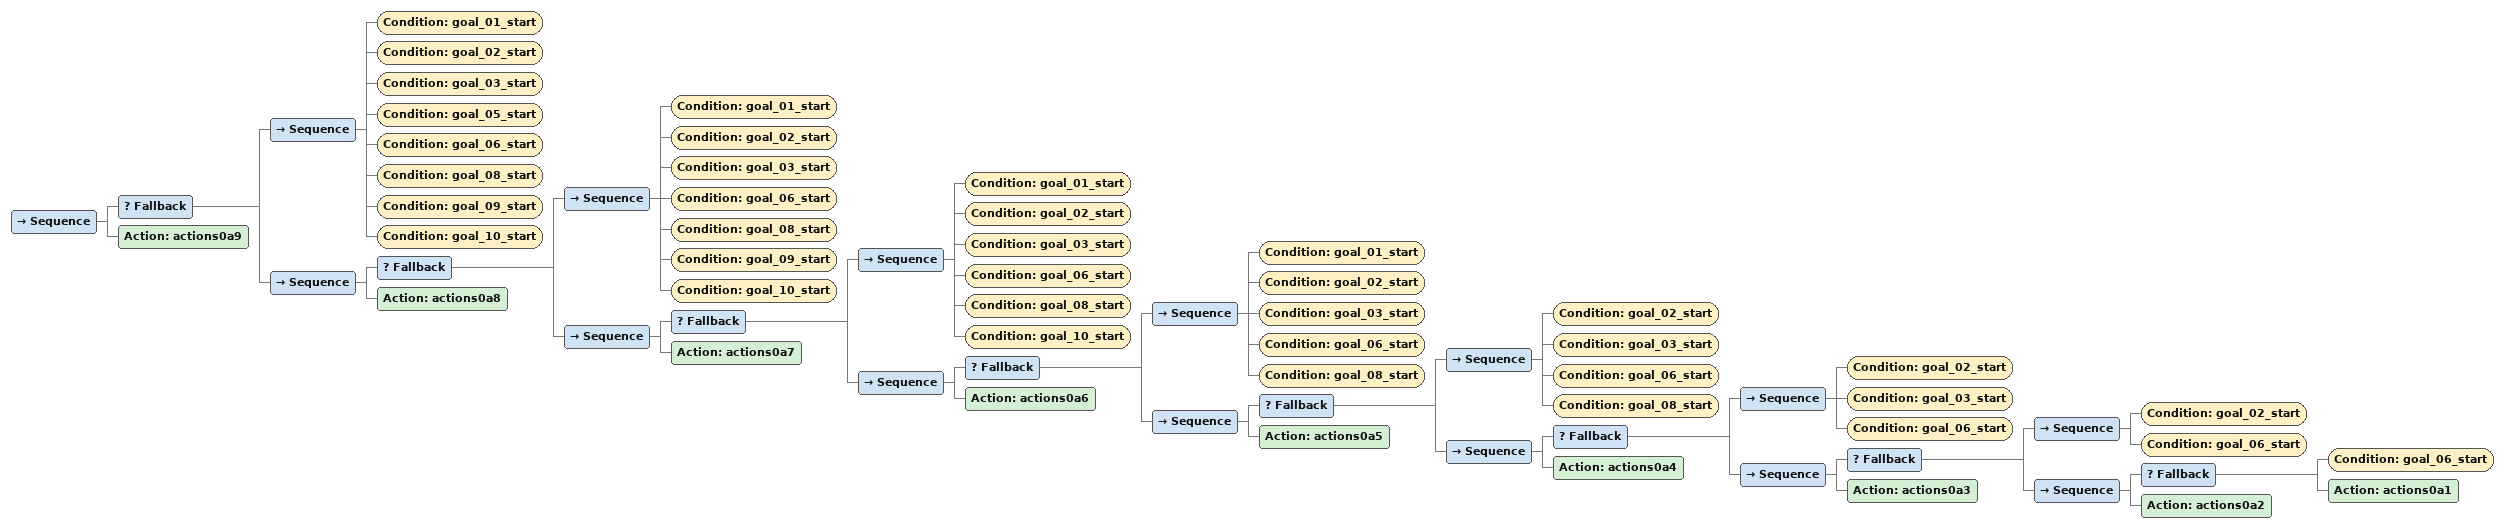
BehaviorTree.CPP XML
<Sequence>
    <Fallback>
        <Sequence>
            <Condition ID="goal_01_start"/>
            <Condition ID="goal_02_start"/>
            <Condition ID="goal_03_start"/>
            <Condition ID="goal_05_start"/>
            <Condition ID="goal_06_start"/>
            <Condition ID="goal_08_start"/>
            <Condition ID="goal_09_start"/>
            <Condition ID="goal_10_start"/>
        </Sequence>
        <Sequence>
            <Fallback>
                <Sequence>
                    <Condition ID="goal_01_start"/>
                    <Condition ID="goal_02_start"/>
                    <Condition ID="goal_03_start"/>
                    <Condition ID="goal_06_start"/>
                    <Condition ID="goal_08_start"/>
                    <Condition ID="goal_09_start"/>
                    <Condition ID="goal_10_start"/>
                </Sequence>
                <Sequence>
                    <Fallback>
                        <Sequence>
                            <Condition ID="goal_01_start"/>
                            <Condition ID="goal_02_start"/>
                            <Condition ID="goal_03_start"/>
                            <Condition ID="goal_06_start"/>
                            <Condition ID="goal_08_start"/>
                            <Condition ID="goal_10_start"/>
                        </Sequence>
                        <Sequence>
                            <Fallback>
                                <Sequence>
                                    <Condition ID="goal_01_start"/>
                                    <Condition ID="goal_02_start"/>
                                    <Condition ID="goal_03_start"/>
                                    <Condition ID="goal_06_start"/>
                                    <Condition ID="goal_08_start"/>
                                </Sequence>
                                <Sequence>
                                    <Fallback>
                                        <Sequence>
                                            <Condition ID="goal_02_start"/>
                                            <Condition ID="goal_03_start"/>
                                            <Condition ID="goal_06_start"/>
                                            <Condition ID="goal_08_start"/>
                                        </Sequence>
                                        <Sequence>
                                            <Fallback>
                                                <Sequence>
                                                    <Condition ID="goal_02_start"/>
                                                    <Condition ID="goal_03_start"/>
                                                    <Condition ID="goal_06_start"/>
                                                </Sequence>
                                                <Sequence>
                                                    <Fallback>
                                                        <Sequence>
                                                            <Condition ID="goal_02_start"/>
                                                            <Condition ID="goal_06_start"/>
                                                        </Sequence>
                                                        <Sequence>
                                                            <Fallback>
                                                                <Condition ID="goal_06_start"/>
                                                                <Action ID="actions0a1"/>
                                                            </Fallback>
                                                            <Action ID="actions0a2"/>
                                                        </Sequence>
                                                    </Fallback>
                                                    <Action ID="actions0a3"/>
                                                </Sequence>
                                            </Fallback>
                                            <Action ID="actions0a4"/>
                                        </Sequence>
                                    </Fallback>
                                    <Action ID="actions0a5"/>
                                </Sequence>
                            </Fallback>
                            <Action ID="actions0a6"/>
                        </Sequence>
                    </Fallback>
                    <Action ID="actions0a7"/>
                </Sequence>
            </Fallback>
            <Action ID="actions0a8"/>
        </Sequence>
    </Fallback>
    <Action ID="actions0a9"/>
</Sequence>
